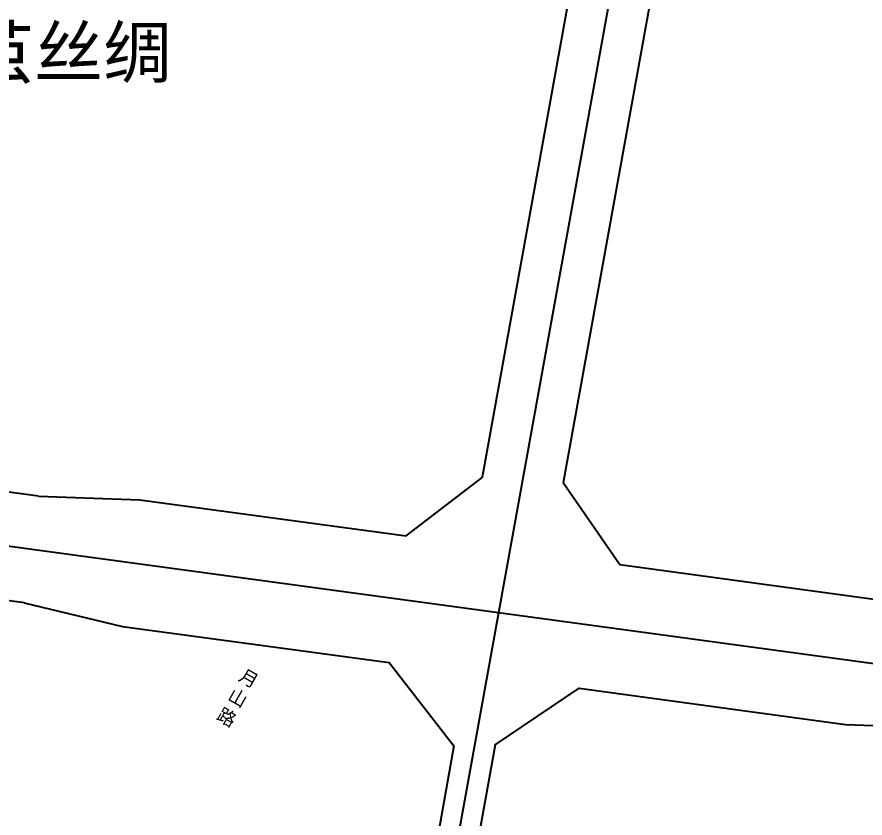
# Model space of a CAD drawing. Extents: x 529262 to 576451, y 2694391 to 2717535.
# Drawn here: x 562546.2 to 562798.5, y 2709068.1 to 2709306.4 of the extents above; entities that cross this region are included whole.
import ezdxf
from ezdxf.xclip import XClip

# ---------------------------------------------------------------- set-up
doc = ezdxf.new("R2010")
doc.units = 0
doc.header["$XCLIPFRAME"] = 0
for name, color, linetype in [('PP-COM', 7, 'Continuous'), ('RD-中线', 40, 'Continuous'), ('RD-红线', 7, 'Continuous'), ('RD-路名', 7, 'Continuous'), ('地块名称', 1, 'Continuous')]:
    doc.layers.add(name, color=color, linetype=linetype)
doc.styles.get("Standard").update_dxf_attribs({"font": '', "height": 2.5, "bigfont": 'smfs.shx'})
doc.styles.add('黑体', font='simhei.ttf')
doc.styles.get('Standard').set_extended_font_data('FangSong_GB2312')

# ---------------------------------------------------------------- blocks, each defined once
blk = doc.blocks.new('A$C19FD0107')
at = {"layer": 'RD-中线', "color": 8, "linetype": 'Continuous', "flags": 128}
for points in [[(-8199.59, 15340.08), (-8308.52, 14738.51)], [(-8308.52, 14738.52), (-8765.9, 14800.58), (-9024.64, 14826.04)]]:
    blk.add_lwpolyline(points, dxfattribs=at)
for points in [[(-8308.52, 14738.52), (-8320.52, 14672.25, -0.158315), (-8329.29, 14655.93), (-8439.16, 14550.75)], [(-7659.97, 14690.58), (-7959.81, 14697.5, -0.027956), (-8071.19, 14706.31), (-8308.52, 14738.52)]]:
    blk.add_lwpolyline(points, format="xyb", dxfattribs=at)
at = {"layer": 'RD-红线', "color": 8, "linetype": 'Continuous', "flags": 128}
for points in [[(-8270.6, 15015.29), (-8313.31, 14779.43), (-8313.44, 14778.66)], [(-8247.51, 15008.08), (-8289.32, 14777.17)], [(-8445.36, 14773.23), (-8739.25, 14813.11)], [(-8193.19, 14742.04), (-8272.47, 14752.8)]]:
    blk.add_lwpolyline(points, dxfattribs=at)
at = {"layer": 'RD-红线', "color": 8}
for points in [[(-8449.69, 14741.53), (-8741.4, 14781.11)], [(-8445.36, 14773.23), (-8415.23, 14772.17), (-8335.95, 14761.41), (-8313.44, 14778.66)], [(-8272.47, 14752.8), (-8289.32, 14777.17)], [(-8449.69, 14741.53), (-8420.36, 14734.52), (-8341.1, 14723.77), (-8321.78, 14698.95)], [(-8309.52, 14699.29), (-8284.56, 14716.09), (-8205.29, 14705.34), (-8175.16, 14704.27)]]:
    blk.add_lwpolyline(points, dxfattribs=at)
at = {"layer": 'RD-红线', "color": 8, "linetype": 'Continuous', "flags": 128}
for points in [[(-8321.78, 14698.95), (-8326.42, 14673.32, -0.158315), (-8333.44, 14660.26), (-8425.85, 14571.8)], [(-8309.52, 14699.29), (-8314.61, 14671.18, -0.158315), (-8325.14, 14651.59), (-8410.11, 14570.25)]]:
    blk.add_lwpolyline(points, format="xyb", dxfattribs=at)

msp = doc.modelspace()

# ---------------------------------------------------------------- block references
at = {"layer": 'PP-COM'}
ref = msp.add_blockref('A$C19FD0107', (570997.993, 2694390.603), dxfattribs=at)
XClip(ref).set_block_clipping_path([(-9366.4383134884, 14428.6043910822), (-3328.4480743363, 17452.7484863754)])

# ---------------------------------------------------------------- texts
at = {"layer": 'RD-路名', "color": 7, "insert": (562613.837, 2709112.771), "char_height": 4, "width": 50.99419, "attachment_point": 1, "rotation": 330.42464, "style": '黑体'}
msp.add_mtext('月\\P山\\P路', dxfattribs=at)
at = {"layer": '地块名称', "color": 1}
msp.add_text('东盟茧丝绸', height=15, dxfattribs=at).set_placement((562489.967, 2709288.387))

doc.saveas('drawing.dxf')
